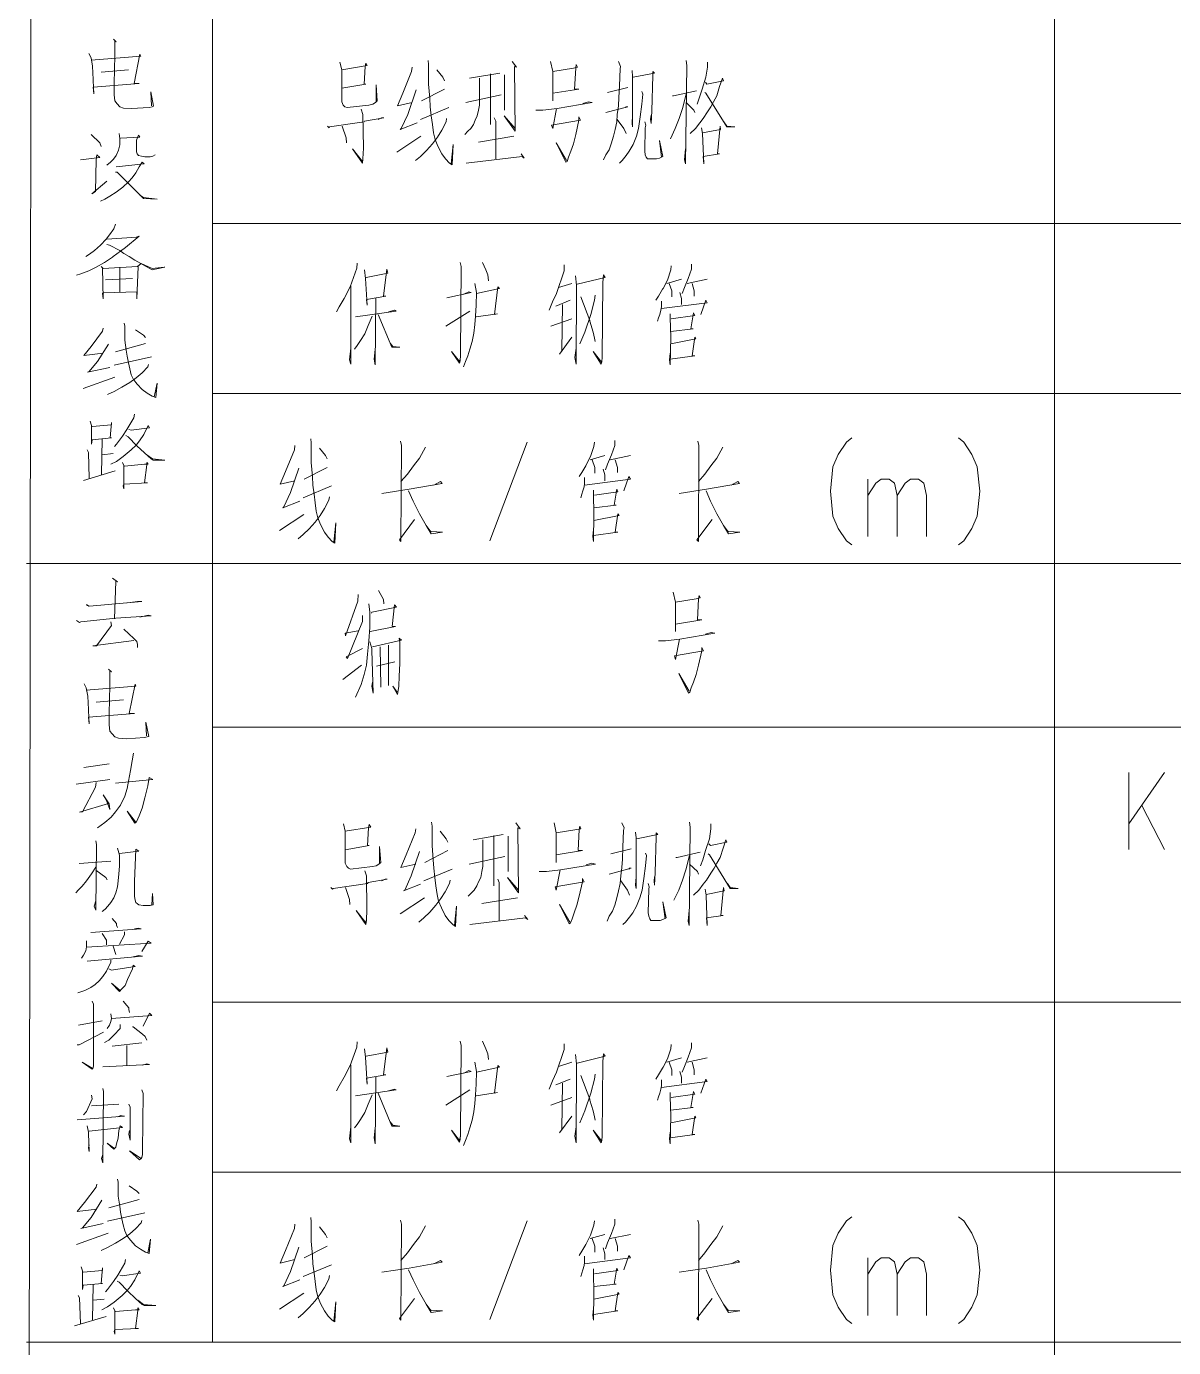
# Model space of a CAD drawing. Header units: millimetres. Extents: x 0 to 586, y 0 to 414.
# Drawn here: x 74.4 to 122.1, y 190 to 244.9 of the extents above; entities that cross this region are included whole.
import ezdxf

# ---------------------------------------------------------------- set-up
doc = ezdxf.new("R2010")
doc.units = ezdxf.units.MM

msp = doc.modelspace()

# ---------------------------------------------------------------- linework, layer by layer
at = {"color": 0, "lineweight": 0}
for points in [[(74.443167, 97.0915), (74.792417, 377.574528)], [(117.12575, 377.574528), (117.12575, 104.312861)], [(117.12575, 148.6535), (117.12575, 377.574528)], [(117.12575, 377.574528), (117.12575, 104.312861)], [(117.12575, 377.574528), (117.12575, 104.312861)], [(117.12575, 377.574528), (117.12575, 97.0915)], [(117.12575, 377.574528), (117.12575, 97.0915)], [(82.169, 370.49075), (82.169, 190.249528)], [(78.055611, 244.355056), (78.172028, 244.25275), (78.112056, 244.277444), (78.112056, 243.68125), (78.083833, 242.513556), (78.083833, 242.044361), (78.112056, 241.793889), (78.203778, 241.670417), (78.323722, 241.546944), (78.471889, 241.497556), (78.799972, 241.472861), (79.544333, 241.52225), (79.664278, 241.546944), (79.72425, 241.571639), (79.604306, 242.167833), (79.632528, 241.596333)], [(77.039611, 243.758861), (77.131333, 243.582472), (77.187778, 243.23675), (77.219528, 242.689944), (77.219528, 242.640556), (77.24775, 242.09375), (77.219528, 242.365389), (79.128056, 242.513556), (78.919917, 242.513556), (79.156278, 243.734167), (79.188028, 243.656556), (77.131333, 243.483694)], [(77.547611, 242.986278), (78.680028, 243.085056)], [(87.460667, 243.402556), (87.531222, 243.088583), (87.531222, 241.762139), (87.59825, 241.621028), (87.665278, 241.550472), (87.757, 241.518722), (88.663639, 241.621028), (88.822389, 241.656306), (88.938806, 241.726861), (89.005833, 241.797417), (88.959972, 242.460639), (88.959972, 241.762139)], [(87.531222, 243.088583), (88.596611, 243.264972), (88.529583, 243.367278), (88.504889, 243.229694), (88.462556, 242.495917), (88.529583, 242.495917), (87.531222, 242.319528)], [(90.459278, 243.194417), (90.434583, 243.018028), (90.07475, 242.111389), (89.845444, 241.58575), (90.459278, 241.726861)], [(91.118972, 243.473111), (91.140139, 243.30025), (91.140139, 242.495917), (91.186, 241.90325), (91.207167, 241.550472), (91.253028, 241.169472), (91.298889, 240.820222), (91.34475, 240.470972), (91.411778, 240.18875), (91.524667, 239.910056), (91.686944, 239.596083), (91.845694, 239.387944), (92.004444, 239.211556), (92.117333, 239.141), (92.163194, 239.980611), (92.071472, 239.176278)], [(91.799833, 242.6335), (91.729278, 242.774611), (91.482333, 243.088583)], [(94.615, 243.437833), (94.794917, 243.194417), (94.706722, 243.229694), (94.727889, 240.538), (94.272806, 241.169472), (94.727889, 240.643833)], [(96.2025, 243.437833), (96.294222, 243.018028), (96.294222, 241.797417), (96.294222, 242.111389), (97.384306, 242.28425), (97.204389, 242.28425), (97.246722, 243.159139), (97.271417, 243.30025), (97.317278, 243.194417), (97.158528, 243.159139), (96.294222, 243.018028)], [(99.021194, 243.437833), (99.109389, 243.229694), (99.088222, 243.123861), (99.063528, 242.425361), (99.042361, 241.935), (99.021194, 241.58575), (98.975333, 241.2365), (98.950639, 240.922528), (98.883611, 240.608556), (98.816583, 240.329861), (98.724861, 240.015889), (98.633139, 239.768944), (98.499083, 239.560806), (98.407361, 239.352667)], [(99.585639, 243.053306), (99.610333, 242.809889), (99.610333, 241.063639), (99.610333, 240.714389), (99.585639, 240.851972), (99.610333, 241.201222)], [(99.6315, 242.774611), (100.516972, 242.951), (100.449944, 243.018028), (100.449944, 242.845167), (100.404083, 241.377611), (100.382917, 240.851972), (100.358222, 241.028361), (100.382917, 241.201222)], [(101.836361, 243.473111), (101.857528, 243.264972), (101.811667, 239.176278), (101.765806, 239.352667), (101.811667, 239.804222)], [(102.721833, 243.402556), (102.721833, 243.194417), (102.651278, 242.774611), (102.492528, 242.28425), (102.379639, 241.90325), (102.287917, 241.656306)], [(93.253278, 242.739333), (93.253278, 241.867972), (93.253278, 241.621028), (93.207417, 241.412889), (93.161556, 241.169472), (93.069833, 240.993083), (93.002806, 240.820222), (92.889917, 240.643833), (92.7735, 240.538), (92.639444, 240.400417)], [(92.844056, 242.739333), (94.092889, 242.951)], [(93.704833, 242.915722), (93.704833, 240.820222)], [(94.2975, 242.880444), (94.2975, 241.412889)], [(102.630111, 242.566472), (102.697139, 242.495917), (103.378, 242.6335), (103.335667, 242.739333), (103.21925, 242.390083), (103.106361, 242.005556), (102.972306, 241.762139), (102.855889, 241.550472), (102.721833, 241.342333), (102.538389, 241.063639), (102.404333, 240.88725), (102.220889, 240.643833), (101.995111, 240.435694)], [(90.618028, 242.2525), (90.275833, 241.2365), (90.004194, 240.643833), (89.958333, 240.608556), (90.663889, 240.88725)], [(90.843806, 241.797417), (91.799833, 242.28425)], [(92.685306, 241.726861), (94.159917, 242.040833)], [(98.566111, 242.146667), (99.405722, 242.354806)], [(99.994861, 242.181944), (100.040722, 242.076111), (99.994861, 241.656306), (99.927833, 241.134194), (99.860806, 240.643833), (99.769083, 240.329861), (99.6315, 239.980611), (99.47275, 239.701917), (99.338694, 239.525528), (99.179944, 239.317389), (99.063528, 239.211556)], [(101.836361, 242.076111), (101.677611, 241.483444), (101.540028, 241.063639), (101.381278, 240.643833), (101.176667, 240.224028)], [(101.268389, 242.005556), (101.31425, 242.005556), (102.26675, 242.217222)], [(102.608944, 242.146667), (102.651278, 242.111389), (103.515583, 240.714389), (103.857778, 240.714389), (103.515583, 240.749667), (103.402694, 240.922528)], [(88.346139, 241.448167), (88.416694, 241.2365), (88.437861, 239.8395), (88.416694, 239.387944), (88.392, 239.211556), (87.982778, 239.804222), (88.392, 239.282111), (88.416694, 239.419694)], [(90.797944, 241.028361), (91.97975, 241.518722)], [(95.592194, 241.412889), (95.885, 241.412889), (96.477667, 241.483444), (97.931111, 241.726861), (97.772361, 241.762139), (97.543056, 241.691583)], [(96.452972, 241.483444), (96.294222, 240.643833), (96.248361, 240.784944), (97.451333, 240.993083), (97.384306, 241.134194), (97.384306, 240.993083), (97.246722, 240.400417), (97.158528, 240.015889), (97.045639, 239.701917), (96.953917, 239.454972), (96.886889, 239.282111), (96.841028, 239.246833), (96.431806, 240.051167), (96.862194, 239.317389)], [(98.499083, 241.307056), (99.405722, 241.550472), (99.338694, 241.550472), (99.314, 241.518722)], [(101.836361, 241.726861), (102.153861, 241.412889), (102.199722, 241.307056)], [(86.938556, 240.749667), (87.009111, 240.679111), (87.030278, 240.714389), (88.462556, 240.922528), (88.483722, 240.957806), (89.277472, 241.098917), (89.18575, 241.098917), (89.051694, 241.028361)], [(91.888028, 241.063639), (91.866861, 240.922528), (91.686944, 240.573278), (91.5035, 240.294583), (91.298889, 240.015889), (91.048417, 239.737194), (90.797944, 239.49025), (90.596861, 239.317389)], [(93.863583, 241.098917), (93.934139, 240.957806), (93.934139, 239.387944)], [(98.975333, 241.028361), (99.246972, 240.643833), (99.338694, 240.435694)], [(100.111278, 240.922528), (100.153611, 240.784944), (100.132444, 240.679111), (100.111278, 239.701917), (100.132444, 239.560806), (100.178306, 239.454972), (100.224167, 239.387944), (100.312361, 239.387944), (100.608694, 239.387944), (100.721583, 239.419694), (100.859167, 239.49025), (100.721583, 240.153472), (100.813306, 239.454972)], [(77.131333, 240.393361), (77.487639, 240.047639), (77.547611, 239.899472)], [(78.291972, 240.446278), (78.323722, 240.2205), (78.323722, 239.973556), (78.26375, 239.747778), (78.172028, 239.525528), (78.055611, 239.377361), (77.935667, 239.253889), (77.7875, 239.126889)], [(78.351944, 240.245194), (79.156278, 240.294583), (79.096306, 240.368667), (79.008111, 240.171111), (79.008111, 239.99825), (79.008111, 239.850083), (79.008111, 239.673694), (79.039861, 239.599611), (79.096306, 239.525528), (79.21625, 239.500833), (79.364417, 239.476139), (79.576083, 239.476139), (79.6925, 239.500833), (79.784222, 239.550222)], [(87.552389, 240.749667), (87.711139, 240.259306), (87.735833, 240.051167)], [(89.824278, 239.666639), (90.822639, 240.329861)], [(93.207417, 240.086444), (94.682028, 240.329861)], [(102.471361, 240.679111), (102.517222, 240.435694), (102.563083, 239.176278), (102.538389, 239.49025), (103.21925, 239.596083), (103.131056, 239.596083), (103.243944, 240.749667), (103.265111, 240.608556), (102.517222, 240.470972)], [(76.683306, 239.352667), (77.487639, 239.451444), (77.367694, 239.550222), (77.339472, 239.352667), (77.307722, 238.033278), (77.159556, 237.9345), (77.7875, 238.456611)], [(78.172028, 239.052806), (79.336194, 239.176278), (79.248, 239.253889), (79.128056, 239.052806), (78.979889, 238.805861), (78.828194, 238.604778), (78.680028, 238.431917), (78.443667, 238.209667), (78.172028, 238.008583), (77.903917, 237.835722), (77.695778, 237.71225), (77.519389, 237.638167)], [(94.978361, 239.596083), (95.112417, 239.419694), (95.024222, 239.49025), (92.706472, 239.211556)], [(78.143806, 238.830556), (78.203778, 238.830556), (79.307972, 237.736944), (79.872417, 237.71225), (79.307972, 237.786333), (79.156278, 237.885111)], [(78.13675, 236.678611), (78.076778, 236.477528), (77.896861, 236.230583), (77.748694, 236.054194), (77.512333, 235.80725), (77.272444, 235.585), (77.064306, 235.433306), (76.916139, 235.334528)], [(82.183111, 236.703306), (117.12575, 236.703306)], [(82.183111, 236.703306), (117.12575, 236.703306)], [(117.12575, 236.703306), (111.209667, 236.703306)], [(309.59425, 236.703306), (117.12575, 236.703306)], [(77.780444, 236.054194), (79.032806, 236.131806), (79.001056, 236.131806), (79.121, 236.181194), (78.553028, 235.708472), (78.344889, 235.560306), (78.048556, 235.334528), (78.016806, 235.309833), (77.688722, 235.087583), (77.332417, 234.890028), (77.032556, 234.738333), (76.704472, 234.614861), (76.528083, 234.565472)], [(77.780444, 235.831944), (77.896861, 235.80725), (78.316667, 235.585), (78.493056, 235.458), (78.704722, 235.334528), (78.941083, 235.186361), (79.657222, 234.787722), (80.193444, 234.890028), (80.165222, 234.890028), (79.657222, 234.837111), (79.209194, 235.038194), (79.061028, 234.914722), (77.62875, 234.837111), (77.540556, 234.914722), (77.600528, 234.861806), (77.62875, 233.570639), (77.600528, 233.796417), (77.62875, 233.821111), (77.6605, 233.821111), (79.032806, 233.8705), (79.032806, 233.570639), (79.08925, 234.914722)], [(78.316667, 234.890028), (78.316667, 233.8705)], [(88.180333, 235.055833), (88.155639, 234.847694), (87.884, 234.078639), (87.633528, 233.588278), (87.428917, 233.239028), (87.316028, 233.030889)], [(88.473139, 234.777139), (88.519, 234.427889), (88.589556, 233.309583), (88.564861, 233.553), (89.362139, 233.694111), (89.270417, 233.694111), (89.404472, 234.812417), (89.450333, 234.636028), (88.543694, 234.463167)], [(92.448944, 235.091111), (92.494806, 234.91825), (92.470111, 231.249361), (92.448944, 231.005944), (92.42425, 230.900111), (92.085583, 231.390472), (92.42425, 230.970667), (92.470111, 231.143528)], [(93.380278, 235.091111), (93.514333, 234.777139), (93.606056, 234.569), (93.63075, 234.322056)], [(96.763417, 234.988806), (96.763417, 234.741861), (96.445917, 233.799944), (96.287167, 233.450694), (96.149583, 233.101444)], [(101.211944, 234.953528), (101.190778, 234.777139), (101.053194, 234.357333), (100.873278, 234.008083), (100.848583, 233.972806), (100.689833, 233.694111), (100.576944, 233.52125)], [(102.055083, 235.020556), (102.055083, 234.812417), (101.9175, 234.427889), (101.75875, 234.043361), (101.667028, 233.799944)], [(77.720472, 234.367917), (78.852889, 234.417306)], [(97.239667, 234.533722), (97.285528, 234.149194), (97.260833, 230.864833), (97.2185, 231.143528), (97.260833, 231.528056)], [(97.306694, 234.184472), (98.467333, 234.463167), (98.396778, 234.569), (98.375611, 234.255028), (98.350917, 231.143528), (98.32975, 230.970667), (98.308583, 230.864833), (97.966389, 231.390472), (98.32975, 230.935389)], [(101.032028, 234.21975), (101.645861, 234.392611)], [(101.871639, 234.21975), (102.71125, 234.392611)], [(87.908694, 234.113917), (87.908694, 230.864833), (87.862833, 231.041222), (87.908694, 231.528056)], [(91.902139, 233.623556), (92.904028, 233.835222), (92.812306, 233.8705), (92.607694, 233.764667)], [(93.062778, 234.21975), (93.129806, 233.835222), (93.108639, 233.309583), (93.083944, 232.8545), (93.062778, 232.50525), (93.016917, 232.156), (92.946361, 231.80675), (92.858167, 231.492778), (92.766444, 231.214083), (92.674722, 230.970667), (92.586528, 230.759)], [(93.129806, 233.799944), (94.082306, 234.008083), (94.015278, 234.078639), (93.877694, 232.925056), (93.994111, 232.960333), (93.108639, 232.82275)], [(96.534111, 234.043361), (97.080917, 234.21975)], [(98.058111, 233.729389), (98.033417, 233.52125), (97.874667, 232.925056), (97.624194, 232.191278), (97.423111, 231.704444)], [(101.12375, 234.21975), (101.236639, 233.905778), (101.236639, 233.658833)], [(101.575306, 233.835222), (101.645861, 233.588278), (101.645861, 233.344861)], [(102.07625, 234.21975), (102.167972, 233.905778), (102.167972, 233.694111)], [(88.952917, 233.623556), (88.928222, 230.829556), (88.882361, 231.072972), (88.928222, 231.492778)], [(97.013889, 233.52125), (96.421222, 233.274306)], [(96.696389, 233.344861), (96.671694, 231.422222), (96.579972, 231.284639), (97.080917, 231.983139)], [(97.465444, 233.658833), (97.828806, 232.681639), (97.828806, 232.646361), (97.966389, 232.191278), (98.033417, 231.947861), (98.058111, 231.80675)], [(100.80625, 233.485972), (100.80625, 233.239028), (100.781556, 233.101444), (100.735694, 232.925056), (100.689833, 232.787472), (100.6475, 232.646361)], [(100.80625, 233.172), (102.71125, 233.415417), (102.644222, 233.52125), (102.439611, 232.925056)], [(88.794167, 232.8545), (88.635417, 232.4735), (88.497833, 232.120722), (88.314389, 231.842028), (88.180333, 231.633889), (88.067444, 231.492778)], [(88.109778, 232.82275), (89.792528, 233.066167), (89.721972, 233.101444), (89.475028, 233.030889)], [(89.041111, 232.925056), (89.609083, 231.563333), (89.951278, 231.563333), (89.654944, 231.598611), (89.542056, 231.739722)], [(91.859806, 232.438222), (92.858167, 233.066167)], [(97.080917, 232.752194), (96.216611, 232.438222)], [(101.169611, 232.960333), (101.169611, 232.787472), (101.190778, 231.983139), (101.169611, 230.829556), (101.144917, 231.041222), (101.169611, 231.319917)], [(101.211944, 232.752194), (102.189139, 232.889778), (102.143278, 232.995611), (102.030389, 232.332389), (102.122111, 232.332389), (101.190778, 232.226556)], [(77.635806, 232.364139), (77.604056, 232.240667), (77.127806, 231.595083), (76.831472, 231.221139), (77.635806, 231.319917)], [(78.500111, 232.561694), (78.528333, 232.438222), (78.528333, 231.866722), (78.588306, 231.443389), (78.620056, 231.196444), (78.680028, 230.921278), (78.736472, 230.674333), (78.796444, 230.427389), (78.888167, 230.226306), (79.036333, 230.02875), (79.244472, 229.8065), (79.452611, 229.654806), (79.66075, 229.531333), (79.812444, 229.481944), (79.872417, 230.078139), (79.752472, 229.506639)], [(79.392639, 231.9655), (79.304444, 232.064278), (78.976361, 232.290056)], [(77.843944, 231.693861), (77.395917, 230.974194), (77.039611, 230.550861), (76.979639, 230.526167), (77.903917, 230.723722)], [(78.140278, 231.369306), (79.392639, 231.718556)], [(101.190778, 231.704444), (102.235, 231.912583), (102.189139, 231.983139), (102.07625, 231.214083), (102.189139, 231.214083), (101.169611, 231.072972)], [(78.080306, 230.8225), (79.632528, 231.17175)], [(79.512583, 230.847194), (79.484361, 230.748417), (79.244472, 230.501472), (79.004583, 230.300389), (78.736472, 230.102833), (78.408389, 229.905278), (78.080306, 229.728889), (77.812194, 229.605417)], [(76.799722, 229.855889), (78.112056, 230.325083)], [(82.183111, 229.644222), (117.12575, 229.644222)], [(117.12575, 229.644222), (111.209667, 229.644222)], [(309.59425, 229.644222), (117.12575, 229.644222)], [(78.934028, 228.794028), (78.902278, 228.642333), (78.605944, 228.144917), (78.426028, 227.873278), (78.189667, 227.548722), (78.097944, 227.449944)], [(77.085472, 228.494167), (77.145444, 228.321306), (77.145444, 228.095528), (77.145444, 227.749806), (77.145444, 227.548722), (77.173667, 227.725111), (77.978, 227.799194), (77.921556, 227.799194), (77.978, 228.444778), (77.978, 228.395389), (77.978, 228.346), (77.173667, 228.271917)], [(78.694139, 228.144917), (78.785861, 228.120222), (79.558444, 228.222528), (79.498472, 228.321306), (79.322083, 227.947361), (79.142167, 227.675722), (78.994, 227.499333), (78.785861, 227.301778), (78.457778, 227.030139), (78.189667, 226.829056), (77.949778, 226.705583)], [(77.593472, 227.749806), (77.561722, 226.28225)], [(78.574194, 227.897972), (78.665917, 227.848583), (79.022222, 227.474639), (79.350306, 227.178306), (79.618417, 226.927833), (79.710139, 226.878444), (80.186389, 226.878444), (79.678389, 226.927833), (79.4385, 227.104222)], [(86.247111, 227.767444), (86.271806, 227.591056), (86.271806, 226.786722), (86.314139, 226.194056), (86.338833, 225.844806), (86.384694, 225.460278), (86.430556, 225.111028), (86.476417, 224.761778), (86.543444, 224.483083), (86.656333, 224.200861), (86.815083, 223.886889), (86.973833, 223.67875), (87.132583, 223.502361), (87.245472, 223.435333), (87.291333, 224.271417), (87.203139, 223.470611)], [(89.972444, 227.661611), (90.018306, 227.485222), (89.993611, 223.502361), (89.926583, 223.572917), (90.561583, 224.412528)], [(98.865972, 227.696889), (98.865972, 227.485222), (98.728389, 227.100694), (98.569639, 226.716167), (98.481444, 226.47275)], [(102.316139, 227.661611), (102.362, 227.485222), (102.340833, 223.502361), (102.270278, 223.572917), (102.908806, 224.412528)], [(108.708472, 227.799194), (108.486222, 227.629861), (108.151083, 227.118333), (107.928833, 226.606806), (107.819472, 225.58375), (107.928833, 224.557167), (108.151083, 224.045639), (108.486222, 223.534111), (108.708472, 223.364778)], [(113.142889, 227.799194), (113.365139, 227.629861), (113.69675, 227.118333), (113.919, 226.606806), (114.031889, 225.58375), (113.919, 224.557167), (113.69675, 224.045639), (113.365139, 223.534111), (113.142889, 223.364778)], [(76.965528, 227.301778), (77.0255, 227.203), (77.053722, 226.134083)], [(77.593472, 227.104222), (78.037972, 227.153611)], [(85.590944, 227.485222), (85.56625, 227.312361), (85.202889, 226.402194), (84.977111, 225.880083), (85.590944, 226.017667)], [(86.927972, 226.927833), (86.860944, 227.065417), (86.610472, 227.382917)], [(91.016667, 227.418194), (90.766194, 226.963111), (90.515722, 226.649139), (90.26525, 226.299889), (89.993611, 225.985917)], [(95.239417, 227.629861), (93.687194, 223.534111)], [(98.026361, 227.626333), (98.001667, 227.449944), (97.867611, 227.033667), (97.684167, 226.684417), (97.663, 226.649139), (97.50425, 226.366917), (97.391361, 226.194056)], [(103.360361, 227.418194), (103.113417, 226.963111), (102.862944, 226.649139), (102.612472, 226.299889), (102.340833, 225.985917)], [(78.426028, 226.779667), (78.486, 226.656194), (78.486, 225.686056), (78.457778, 225.813056), (78.486, 225.887139), (79.47025, 225.936528), (79.350306, 225.936528), (79.4385, 226.680889), (79.4385, 226.779667), (79.498472, 226.705583), (79.350306, 226.705583), (78.51775, 226.6315)], [(85.975472, 226.088222), (86.927972, 226.578583)], [(97.842917, 226.892556), (98.45675, 227.065417)], [(97.934639, 226.892556), (98.047528, 226.578583), (98.047528, 226.335167)], [(98.682528, 226.892556), (99.525667, 227.065417)], [(98.887139, 226.892556), (98.978861, 226.578583), (98.978861, 226.366917)], [(76.817361, 226.035306), (78.129694, 226.433944)], [(85.749694, 226.543306), (85.4075, 225.530833), (85.135861, 224.934639), (85.09, 224.902889), (85.792028, 225.181583)], [(97.617139, 226.158778), (97.617139, 225.915361), (97.595972, 225.77425), (97.550111, 225.601389), (97.50425, 225.460278), (97.458389, 225.319167)], [(97.617139, 225.844806), (99.525667, 226.088222), (99.455111, 226.194056), (99.2505, 225.601389)], [(98.389722, 226.508028), (98.45675, 226.264611), (98.45675, 226.017667)], [(109.371694, 223.706972), (109.371694, 226.095278)], [(109.371694, 225.410889), (109.703306, 225.922417), (109.925556, 226.095278), (110.260694, 226.095278), (110.482944, 225.922417), (110.592306, 225.410889), (110.592306, 223.706972)], [(110.592306, 225.410889), (110.923917, 225.922417), (111.146167, 226.095278), (111.481306, 226.095278), (111.700028, 225.922417), (111.812917, 225.410889), (111.812917, 223.706972)], [(85.929611, 225.319167), (87.111417, 225.809528)], [(89.199861, 225.495556), (90.335806, 225.668417), (91.697528, 225.915361), (91.6305, 225.985917), (91.355333, 225.844806)], [(90.311111, 225.601389), (90.494556, 225.181583), (90.766194, 224.655944), (91.037833, 224.169111), (91.242444, 223.819861), (91.718694, 223.886889), (91.242444, 223.922167)], [(97.9805, 225.633139), (97.9805, 225.460278), (98.001667, 224.655944), (97.9805, 223.502361), (97.959333, 223.714028), (97.9805, 223.992722)], [(98.026361, 225.425), (99.003556, 225.566111), (98.957694, 225.668417), (98.844806, 225.005194), (98.933, 225.005194), (98.001667, 224.902889)], [(101.547083, 225.495556), (102.6795, 225.668417), (104.04475, 225.915361), (103.974194, 225.985917), (103.702556, 225.844806)], [(102.658333, 225.601389), (102.83825, 225.181583), (103.113417, 224.655944), (103.385056, 224.169111), (103.589667, 223.819861), (104.065917, 223.886889), (103.589667, 223.922167)], [(87.019694, 225.354444), (86.998528, 225.216861), (86.815083, 224.867611), (86.635167, 224.585389), (86.430556, 224.306694), (86.180083, 224.028), (85.929611, 223.784583), (85.725, 223.608194)], [(84.952417, 223.957444), (85.954306, 224.620667)], [(98.001667, 224.37725), (99.045889, 224.585389), (99.003556, 224.655944), (98.887139, 223.886889), (99.003556, 223.886889), (97.9805, 223.749306)], [(91.037833, 224.169111), (91.242444, 223.886889)], [(103.385056, 224.169111), (103.589667, 223.886889)], [(74.443167, 222.588667), (117.12575, 222.588667)], [(117.12575, 222.588667), (111.209667, 222.588667)], [(309.59425, 222.588667), (117.12575, 222.588667)], [(78.013278, 221.978361), (78.221417, 221.830194), (78.161444, 221.854889), (78.101472, 220.288556)], [(88.222667, 221.2975), (88.197972, 221.018806), (87.697028, 219.586528), (87.675861, 219.688833), (88.222667, 219.794667)], [(89.062278, 221.470361), (89.266889, 221.089361), (89.288056, 220.912972)], [(101.300139, 221.403333), (101.391861, 220.983528), (101.391861, 219.759389), (101.391861, 220.073361), (102.481944, 220.24975), (102.2985, 220.24975), (102.344361, 221.121111), (102.369056, 221.262222), (102.411389, 221.156389), (102.252639, 221.121111), (101.391861, 220.983528)], [(76.937306, 220.88475), (77.029028, 220.810667), (76.937306, 220.860056), (77.05725, 220.810667), (79.233889, 221.008222), (79.053972, 221.008222), (78.637694, 220.958833)], [(88.653056, 220.912972), (88.698917, 220.563722), (88.698917, 219.935778), (88.653056, 219.374861), (88.607194, 218.817472), (88.561333, 218.362389), (88.469611, 217.977861), (88.335556, 217.558056), (88.10625, 217.035944)], [(88.765944, 220.528444), (88.787111, 220.563722), (89.810167, 220.771861), (89.718444, 220.877694), (89.63025, 219.971056), (89.764306, 219.971056), (88.720083, 219.759389)], [(76.521028, 220.214472), (76.640972, 220.140389), (76.700944, 220.165083), (78.161444, 220.31325), (79.621944, 220.412028), (79.502, 220.436722), (79.145694, 220.362639)], [(77.953306, 220.165083), (77.981528, 220.016917), (77.357111, 219.17025), (77.205417, 219.17025), (78.905806, 219.396028)], [(88.402583, 220.422611), (88.402583, 220.179194), (87.767583, 218.641083), (87.721722, 218.711639), (88.402583, 219.060889)], [(78.489528, 219.865222), (78.905806, 219.470111), (79.02575, 219.346639), (79.053972, 219.219639), (79.053972, 219.096167)], [(88.811806, 219.131444), (90.014778, 219.410139), (89.923056, 219.480694), (89.94775, 219.307833), (89.94775, 218.432944), (89.923056, 217.907306), (89.901889, 217.491028), (89.856028, 217.141778), (89.651417, 217.491028), (89.834861, 217.244083)], [(100.686306, 219.374861), (100.982639, 219.374861), (101.571778, 219.445417), (103.025222, 219.688833), (102.866472, 219.724111), (102.640694, 219.657083)], [(101.550611, 219.445417), (101.391861, 218.605806), (101.346, 218.746917), (102.548972, 218.958583), (102.481944, 219.096167), (102.481944, 218.958583), (102.344361, 218.362389), (102.252639, 217.977861), (102.13975, 217.663889), (102.048028, 217.420472), (101.981, 217.244083), (101.935139, 217.208806), (101.525917, 218.013139), (101.959833, 217.279361)], [(88.698917, 219.339583), (88.787111, 219.060889), (88.787111, 218.990333), (88.832972, 217.208806), (88.787111, 217.491028), (88.811806, 217.663889)], [(89.129306, 219.131444), (89.150472, 217.45575)], [(89.4715, 219.202), (89.4715, 217.522778)], [(88.356722, 218.362389), (87.584139, 217.769722)], [(88.970556, 218.327111), (89.743139, 218.5035)], [(77.851, 218.193056), (77.970944, 218.09075), (77.910972, 218.118972), (77.910972, 217.522778), (77.879222, 216.355083), (77.879222, 215.882361), (77.910972, 215.631889), (77.999167, 215.508417), (78.119111, 215.384944), (78.267278, 215.335556), (78.595361, 215.310861), (79.339722, 215.36025), (79.459667, 215.384944), (79.519639, 215.409639), (79.399694, 216.005833), (79.431444, 215.434333)], [(76.838528, 217.596861), (76.926722, 217.420472), (76.986694, 217.07475), (77.014917, 216.527944), (77.014917, 216.478556), (77.046667, 215.93175), (77.014917, 216.203389), (78.923444, 216.355083), (78.715306, 216.355083), (78.955194, 217.572167), (78.983417, 217.494556), (76.926722, 217.321694)], [(77.343, 216.824278), (78.475417, 216.926583)], [(82.169, 215.787111), (117.12575, 215.787111)], [(117.12575, 215.787111), (111.209667, 215.787111)], [(309.59425, 215.787111), (117.12575, 215.787111)], [(77.395917, 211.610222), (77.695778, 211.832472), (77.963889, 212.054722), (78.143806, 212.2805), (78.351944, 212.552139), (78.528333, 212.926083), (78.620056, 213.247111), (78.680028, 213.546972), (78.768222, 213.995), (78.828194, 214.390111), (78.888167, 214.714667)], [(76.831472, 214.118472), (77.875694, 214.266639)], [(76.503389, 213.4235), (77.903917, 213.621056)], [(77.335944, 213.497583), (77.307722, 213.300028), (76.7715, 212.2805), (76.651556, 212.255806), (77.843944, 212.626222), (77.635806, 212.975472), (77.875694, 212.601528), (77.903917, 212.379278), (77.783972, 212.703833)], [(78.143806, 213.472889), (79.6925, 213.621056), (79.544333, 213.695139), (79.484361, 213.349417), (79.364417, 212.852), (79.244472, 212.428667), (79.124528, 212.107639), (79.008111, 211.857167), (78.948139, 211.807778), (78.620056, 212.305194), (78.976361, 211.857167)], [(120.212556, 210.717694), (120.212556, 213.903278)], [(121.69775, 213.903278), (120.212556, 211.779556)], [(120.74525, 212.538028), (121.69775, 210.717694)], [(87.605306, 211.783083), (87.672333, 211.469111), (87.672333, 210.142667), (87.742889, 210.001556), (87.809917, 209.931), (87.901639, 209.895722), (88.808278, 210.001556), (88.967028, 210.036833), (89.079917, 210.107389), (89.150472, 210.177944), (89.104611, 210.841167), (89.104611, 210.142667)], [(87.672333, 211.469111), (88.74125, 211.6455), (88.674222, 211.747806), (88.649528, 211.610222), (88.603667, 210.876444), (88.674222, 210.876444), (87.672333, 210.700056)], [(91.260083, 211.853639), (91.284778, 211.67725), (91.284778, 210.876444), (91.330639, 210.28025), (91.351806, 209.931), (91.397667, 209.546472), (91.443528, 209.197222), (91.489389, 208.847972), (91.556417, 208.569278), (91.669306, 208.290583), (91.828056, 207.976611), (91.986806, 207.764944), (92.145556, 207.592083), (92.261972, 207.521528), (92.304306, 208.361139), (92.216111, 207.556806)], [(94.759639, 211.818361), (94.939556, 211.574944), (94.847833, 211.610222), (94.872528, 208.918528), (94.417444, 209.546472), (94.872528, 209.024361)], [(96.347139, 211.818361), (96.438861, 211.398556), (96.438861, 210.177944), (96.438861, 210.491917), (97.528944, 210.664778), (97.3455, 210.664778), (97.391361, 211.539667), (97.416056, 211.67725), (97.461917, 211.574944), (97.299639, 211.539667), (96.438861, 211.398556)], [(99.162306, 211.818361), (99.254028, 211.610222), (99.232861, 211.504389), (99.208167, 210.805889), (99.187, 210.315528), (99.162306, 209.966278), (99.116444, 209.617028), (99.095278, 209.303056), (99.02825, 208.989083), (98.957694, 208.710389), (98.8695, 208.396417), (98.777778, 208.149472), (98.640194, 207.941333), (98.548472, 207.733194)], [(101.977472, 211.853639), (102.002167, 211.6455), (101.956306, 207.556806), (101.910444, 207.733194), (101.956306, 208.18475)], [(102.862944, 211.783083), (102.862944, 211.574944), (102.795917, 211.155139), (102.637167, 210.664778), (102.524278, 210.28025), (102.432556, 210.036833)], [(90.603917, 211.574944), (90.579222, 211.398556), (90.215861, 210.491917), (89.990083, 209.966278), (90.603917, 210.107389)], [(91.940944, 211.014028), (91.873917, 211.155139), (91.623444, 211.469111)], [(92.985167, 211.119861), (94.237528, 211.328)], [(93.849472, 211.29625), (93.849472, 209.197222)], [(94.438611, 211.260972), (94.438611, 209.793417)], [(99.730278, 211.433833), (99.754972, 211.190417), (99.754972, 209.444167), (99.754972, 209.094917), (99.730278, 209.2325), (99.754972, 209.58175)], [(99.776139, 211.155139), (100.661611, 211.328), (100.594583, 211.398556), (100.594583, 211.225694), (100.548722, 209.758139), (100.524028, 209.2325), (100.502861, 209.408889), (100.524028, 209.58175)], [(77.321833, 211.070472), (77.353583, 210.918778), (77.321833, 208.188278), (77.261861, 208.361139), (77.321833, 208.586917)], [(78.217889, 210.770611), (78.306083, 210.474278), (78.306083, 210.02625), (78.277861, 209.701694), (78.246111, 209.405361), (78.217889, 209.158417), (78.157917, 208.907944), (78.066194, 208.710389), (77.949778, 208.509306), (77.829833, 208.361139), (77.709889, 208.237667), (77.589944, 208.138889)], [(78.306083, 210.548361), (79.110417, 210.647139), (78.990472, 210.721222), (78.934028, 209.380667), (78.934028, 209.080806), (78.934028, 208.759778), (78.96225, 208.611611), (78.990472, 208.509306), (79.050444, 208.459917), (79.110417, 208.410528), (79.290333, 208.385833), (79.586667, 208.385833), (79.706611, 208.410528), (79.678389, 208.88325), (79.646639, 208.410528), (79.558444, 208.385833)], [(90.988444, 210.177944), (91.940944, 210.664778)], [(93.394389, 211.119861), (93.394389, 210.244972), (93.394389, 210.001556), (93.348528, 209.793417), (93.306194, 209.546472), (93.214472, 209.373611), (93.147444, 209.197222), (93.031028, 209.024361), (92.918139, 208.918528), (92.784083, 208.780944)], [(98.71075, 210.527194), (99.550361, 210.735333)], [(102.77475, 210.947), (102.841778, 210.876444), (103.522639, 211.014028), (103.476778, 211.119861), (103.363889, 210.770611), (103.251, 210.386083), (103.113417, 210.142667), (103.000528, 209.931), (102.862944, 209.722861), (102.683028, 209.444167), (102.545444, 209.267778), (102.365528, 209.024361), (102.136222, 208.812694)], [(76.637444, 210.125028), (77.949778, 210.223806)], [(90.762667, 210.6295), (90.420472, 209.617028), (90.148833, 209.024361), (90.102972, 208.989083), (90.808528, 209.267778)], [(92.826417, 210.107389), (94.304556, 210.421361)], [(95.733306, 209.793417), (96.029639, 209.793417), (96.618778, 209.863972), (98.072222, 210.107389), (97.913472, 210.142667), (97.687694, 210.072111)], [(100.1395, 210.562472), (100.185361, 210.456639), (100.1395, 210.036833), (100.072472, 209.514722), (100.001917, 209.024361), (99.913722, 208.710389), (99.776139, 208.361139), (99.617389, 208.082444), (99.479806, 207.906056), (99.321056, 207.697917), (99.208167, 207.592083)], [(101.977472, 210.456639), (101.818722, 209.863972), (101.684667, 209.444167), (101.525917, 209.024361), (101.321306, 208.604556)], [(101.4095, 210.386083), (101.455361, 210.386083), (102.411389, 210.59775)], [(101.977472, 210.107389), (102.2985, 209.793417), (102.340833, 209.687583)], [(102.750056, 210.527194), (102.795917, 210.491917), (103.660222, 209.094917), (103.998889, 209.094917), (103.660222, 209.130194), (103.547333, 209.303056)], [(77.321833, 209.976861), (77.145444, 209.701694), (76.933778, 209.405361), (76.757389, 209.183111), (76.605694, 209.031417), (76.489278, 208.907944)], [(77.321833, 209.853389), (77.741639, 209.553528), (77.798083, 209.45475)], [(88.490778, 209.828694), (88.557806, 209.617028), (88.5825, 208.220028), (88.557806, 207.764944), (88.536639, 207.592083), (88.127417, 208.18475), (88.536639, 207.662639), (88.557806, 207.800222)], [(90.942583, 209.408889), (92.124389, 209.895722)], [(96.597611, 209.863972), (96.438861, 209.024361), (96.393, 209.165472), (97.595972, 209.373611), (97.528944, 209.514722), (97.528944, 209.373611), (97.391361, 208.780944), (97.299639, 208.396417), (97.18675, 208.082444), (97.098556, 207.8355), (97.028, 207.662639), (96.982139, 207.627361), (96.572917, 208.431694), (97.006833, 207.697917)], [(98.640194, 209.687583), (99.550361, 209.931), (99.479806, 209.931), (99.458639, 209.895722)], [(87.083194, 209.130194), (87.150222, 209.059639), (87.174917, 209.094917), (88.603667, 209.303056), (88.628361, 209.338333), (89.422111, 209.479444), (89.330389, 209.479444), (89.196333, 209.408889)], [(87.697028, 209.130194), (87.855778, 208.639833), (87.876944, 208.431694)], [(92.032667, 209.444167), (92.0115, 209.303056), (91.828056, 208.953806), (91.648139, 208.675111), (91.443528, 208.396417), (91.193056, 208.114194), (90.942583, 207.870778), (90.737972, 207.697917)], [(94.008222, 209.479444), (94.07525, 209.338333), (94.07525, 207.764944)], [(99.116444, 209.408889), (99.391611, 209.024361), (99.479806, 208.812694)], [(100.252389, 209.303056), (100.29825, 209.165472), (100.277083, 209.059639), (100.252389, 208.082444), (100.277083, 207.941333), (100.322944, 207.8355), (100.365278, 207.764944), (100.457, 207.764944), (100.753333, 207.764944), (100.866222, 207.800222), (101.003806, 207.870778), (100.866222, 208.534), (100.957944, 207.8355)], [(102.616, 209.059639), (102.661861, 208.812694), (102.704194, 207.556806), (102.683028, 207.870778), (103.363889, 207.976611), (103.272167, 207.976611), (103.385056, 209.130194), (103.40975, 208.989083), (102.661861, 208.847972)], [(89.965389, 208.047167), (90.967278, 208.710389)], [(93.348528, 208.463444), (94.826667, 208.710389)], [(95.123, 207.976611), (95.257056, 207.800222), (95.165333, 207.870778), (92.851111, 207.592083)], [(77.113694, 207.271056), (79.202139, 207.42275), (79.082194, 207.447444), (78.934028, 207.42275)], [(78.00975, 207.842556), (78.186139, 207.645), (78.186139, 207.570917), (78.217889, 207.472139)], [(76.933778, 206.925333), (76.933778, 206.674861), (76.905556, 206.502), (76.817361, 206.329139), (76.725639, 206.205667)], [(76.933778, 206.650167), (79.618417, 206.826556), (79.498472, 206.900639), (79.230361, 206.477306)], [(77.589944, 207.221667), (77.769861, 206.950028), (77.769861, 206.752472)], [(78.514222, 207.29575), (78.514222, 207.172278), (78.306083, 206.777167)], [(76.965528, 206.078667), (79.258583, 206.27975), (79.110417, 206.304444), (78.874056, 206.255056)], [(78.037972, 206.699556), (78.157917, 206.353833)], [(77.949778, 206.128056), (77.949778, 206.029278), (77.769861, 205.658861), (77.621694, 205.433083), (77.47, 205.260222), (77.293611, 205.112056), (77.113694, 204.988583), (76.873806, 204.861583), (76.577472, 204.762806)], [(77.858056, 205.757639), (77.978, 205.70825), (78.96225, 205.856417), (78.874056, 205.905806), (78.842306, 205.757639), (78.634167, 205.309611), (78.545972, 205.062667), (78.394278, 204.910972), (78.306083, 204.812194), (77.978, 205.161444), (78.337833, 204.861583)], [(77.173667, 204.417083), (77.233639, 204.290083), (77.233639, 201.732444), (77.201889, 201.608972), (77.173667, 201.584278), (76.757389, 201.880611), (77.173667, 201.633667)], [(78.45425, 204.417083), (78.605944, 204.240694), (78.694139, 204.141917), (78.694139, 204.067833), (78.722361, 203.944361)], [(82.169, 204.367694), (117.12575, 204.367694)], [(117.12575, 204.367694), (111.209667, 204.367694)], [(309.59425, 204.367694), (117.12575, 204.367694)], [(76.605694, 203.42225), (77.589944, 203.595111)], [(77.949778, 203.894972), (77.978, 203.693889), (77.949778, 203.570417), (77.889806, 203.42225), (77.798083, 203.274083)], [(77.978, 203.693889), (79.646639, 203.820889), (79.558444, 203.919667), (79.290333, 203.372861)], [(76.54925, 202.600278), (76.637444, 202.600278), (77.649917, 203.122389)], [(78.337833, 203.446944), (78.337833, 203.274083), (78.066194, 202.998917), (77.858056, 202.801361), (77.681667, 202.702583)], [(78.842306, 203.348167), (78.874056, 203.348167), (79.258583, 203.048306), (79.378528, 202.949528), (79.4385, 202.801361)], [(78.00975, 202.550889), (79.230361, 202.677889)], [(78.605944, 202.575583), (78.605944, 201.732444)], [(88.180333, 202.720222), (88.155639, 202.508556), (87.884, 201.7395), (87.633528, 201.252667), (87.428917, 200.903417), (87.316028, 200.69175)], [(88.473139, 202.441528), (88.519, 202.092278), (88.589556, 200.973972), (88.564861, 201.217389), (89.362139, 201.3585), (89.270417, 201.3585), (89.404472, 202.473278), (89.450333, 202.300417), (88.543694, 202.124028)], [(92.448944, 202.7555), (92.494806, 202.579111), (92.470111, 198.910222), (92.448944, 198.666806), (92.42425, 198.560972), (92.085583, 199.051333), (92.42425, 198.631528), (92.470111, 198.807917)], [(93.380278, 202.7555), (93.514333, 202.441528), (93.606056, 202.229861), (93.63075, 201.986444)], [(96.763417, 202.649667), (96.763417, 202.40625), (96.445917, 201.460806), (96.287167, 201.111556), (96.149583, 200.762306)], [(101.211944, 202.614389), (101.190778, 202.441528), (101.053194, 202.021722), (100.873278, 201.672472), (100.848583, 201.637194), (100.689833, 201.3585), (100.576944, 201.182111)], [(102.055083, 202.684944), (102.055083, 202.473278), (101.9175, 202.092278), (101.75875, 201.70775), (101.667028, 201.460806)], [(93.062778, 201.880611), (93.129806, 201.496083), (93.108639, 200.973972), (93.083944, 200.518889), (93.062778, 200.169639), (93.016917, 199.820389), (92.946361, 199.471139), (92.858167, 199.157167), (92.766444, 198.874944), (92.674722, 198.631528), (92.586528, 198.423389)], [(96.534111, 201.70775), (97.080917, 201.880611)], [(97.239667, 202.194583), (97.285528, 201.810056), (97.260833, 198.525694), (97.2185, 198.807917), (97.260833, 199.192444)], [(97.306694, 201.845333), (98.467333, 202.124028), (98.396778, 202.229861), (98.375611, 201.915889), (98.350917, 198.807917), (98.32975, 198.631528), (98.308583, 198.525694), (97.966389, 199.051333), (98.32975, 198.59625)], [(101.032028, 201.880611), (101.645861, 202.057)], [(101.12375, 201.880611), (101.236639, 201.566639), (101.236639, 201.323222)], [(101.871639, 201.880611), (102.71125, 202.057)], [(102.07625, 201.880611), (102.167972, 201.566639), (102.167972, 201.3585)], [(77.621694, 201.683056), (79.558444, 201.781833), (79.4385, 201.806528), (79.258583, 201.757139)], [(87.908694, 201.774778), (87.908694, 198.525694), (87.862833, 198.702083), (87.908694, 199.192444)], [(91.902139, 201.287944), (92.904028, 201.496083), (92.812306, 201.531361), (92.607694, 201.425528)], [(93.129806, 201.460806), (94.082306, 201.672472), (94.015278, 201.7395), (93.877694, 200.589444), (93.994111, 200.624722), (93.108639, 200.483611)], [(98.058111, 201.39025), (98.033417, 201.182111), (97.874667, 200.589444), (97.624194, 199.855667), (97.423111, 199.365306)], [(101.575306, 201.496083), (101.645861, 201.252667), (101.645861, 201.00925)], [(77.621694, 200.783472), (77.649917, 200.66), (77.621694, 197.703722), (77.561722, 197.876583), (77.621694, 198.049444)], [(88.952917, 201.287944), (88.928222, 198.493944), (88.882361, 198.737361), (88.928222, 199.157167)], [(97.013889, 201.182111), (96.421222, 200.938694)], [(96.696389, 201.00925), (96.671694, 199.086611), (96.579972, 198.9455), (97.080917, 199.644)], [(97.465444, 201.323222), (97.828806, 200.3425), (97.828806, 200.307222), (97.966389, 199.855667), (98.033417, 199.608722), (98.058111, 199.471139)], [(100.80625, 201.146833), (100.80625, 200.903417), (100.781556, 200.762306), (100.735694, 200.589444), (100.689833, 200.448333), (100.6475, 200.307222)], [(100.80625, 200.832861), (102.71125, 201.076278), (102.644222, 201.182111), (102.439611, 200.589444)], [(77.145444, 200.508306), (77.173667, 200.360139), (76.937306, 199.838028), (76.817361, 199.689861)], [(79.230361, 200.734083), (79.290333, 200.585917), (79.262111, 198.201139), (79.262111, 198.049444), (79.230361, 197.925972), (79.202139, 197.876583), (79.142167, 197.827194), (78.725889, 198.201139), (79.202139, 197.876583)], [(88.794167, 200.518889), (88.635417, 200.134361), (88.497833, 199.785111), (88.314389, 199.506417), (88.180333, 199.29475), (88.067444, 199.157167)], [(88.109778, 200.483611), (89.792528, 200.727028), (89.721972, 200.762306), (89.475028, 200.69175)], [(89.041111, 200.589444), (89.609083, 199.227722), (89.951278, 199.227722), (89.654944, 199.259472), (89.542056, 199.400583)], [(91.859806, 200.099083), (92.858167, 200.727028)], [(97.080917, 200.413056), (96.216611, 200.099083)], [(101.169611, 200.624722), (101.169611, 200.448333), (101.190778, 199.644), (101.169611, 198.493944), (101.144917, 198.702083), (101.169611, 198.980778)], [(101.211944, 200.413056), (102.189139, 200.554167), (102.143278, 200.66), (102.030389, 199.99325), (102.122111, 199.99325), (101.190778, 199.890944)], [(77.145444, 200.063806), (78.277861, 200.137889)], [(78.694139, 200.137889), (78.754111, 200.014417), (78.754111, 198.645639), (78.694139, 198.896111), (78.725889, 199.044278)], [(76.54925, 199.492306), (78.51775, 199.640472), (78.486, 199.640472), (78.366056, 199.665167), (78.217889, 199.615778)], [(76.965528, 199.241833), (77.0255, 198.970194), (77.0255, 198.920806), (77.053722, 198.172917), (77.0255, 198.324611), (77.053722, 198.448083)], [(77.053722, 199.019583), (78.426028, 199.16775), (78.337833, 199.241833), (78.277861, 199.044278), (78.246111, 198.719722), (78.189667, 198.497472), (78.157917, 198.349306), (78.069722, 198.275222), (77.801611, 198.522167), (78.097944, 198.299917)], [(101.190778, 199.365306), (102.235, 199.576972), (102.189139, 199.644), (102.07625, 198.874944), (102.189139, 198.874944), (101.169611, 198.737361)], [(78.224944, 197.019333), (78.256694, 196.895861), (78.256694, 196.324361), (78.316667, 195.901028), (78.344889, 195.650556), (78.404861, 195.378917), (78.464833, 195.131972), (78.524806, 194.8815), (78.613, 194.683944), (78.764694, 194.486389), (78.972833, 194.260611), (79.180972, 194.112444), (79.389111, 193.988972), (79.537278, 193.939583), (79.59725, 194.535778), (79.477306, 193.964278)], [(82.169, 197.308611), (117.12575, 197.308611)], [(117.12575, 197.308611), (111.209667, 197.308611)], [(309.59425, 197.308611), (117.12575, 197.308611)], [(77.360639, 196.81825), (77.332417, 196.694778), (76.856167, 196.049194), (76.556306, 195.678778), (77.360639, 195.777556)], [(79.121, 196.423139), (79.032806, 196.521917), (78.704722, 196.744167)], [(77.572306, 196.147972), (77.124278, 195.428306), (76.764444, 195.004972), (76.704472, 194.980278), (77.62875, 195.181361)], [(77.868639, 195.826944), (79.121, 196.172667)], [(79.240944, 195.304833), (79.209194, 195.206056), (78.972833, 194.955583), (78.732944, 194.758028), (78.464833, 194.560472), (78.13675, 194.359389), (77.808667, 194.186528), (77.540556, 194.063056)], [(77.808667, 195.280139), (79.360889, 195.625861)], [(86.247111, 195.428306), (86.271806, 195.251917), (86.271806, 194.451111), (86.314139, 193.854917), (86.338833, 193.505667), (86.384694, 193.121139), (86.430556, 192.771889), (86.476417, 192.422639), (86.543444, 192.143944), (86.656333, 191.86525), (86.815083, 191.551278), (86.973833, 191.339611), (87.132583, 191.16675), (87.245472, 191.096194), (87.291333, 191.935806), (87.203139, 191.131472)], [(89.972444, 195.322472), (90.018306, 195.149611), (89.993611, 191.16675), (89.926583, 191.237306), (90.561583, 192.073389)], [(95.239417, 195.29425), (93.687194, 191.1985)], [(98.865972, 195.35775), (98.865972, 195.149611), (98.728389, 194.765083), (98.569639, 194.380556), (98.481444, 194.137139)], [(102.316139, 195.322472), (102.362, 195.149611), (102.340833, 191.16675), (102.270278, 191.237306), (102.908806, 192.073389)], [(108.708472, 195.463583), (108.486222, 195.29425), (108.151083, 194.779194), (107.928833, 194.267667), (107.819472, 193.244611), (107.928833, 192.221556), (108.151083, 191.710028), (108.486222, 191.1985), (108.708472, 191.025639)], [(113.142889, 195.463583), (113.365139, 195.29425), (113.69675, 194.779194), (113.919, 194.267667), (114.031889, 193.244611), (113.919, 192.221556), (113.69675, 191.710028), (113.365139, 191.1985), (113.142889, 191.025639)], [(76.528083, 194.31), (77.840417, 194.782722)], [(85.590944, 195.149611), (85.56625, 194.973222), (85.202889, 194.066583), (84.977111, 193.540944), (85.590944, 193.682056)], [(86.927972, 194.588694), (86.860944, 194.729806), (86.610472, 195.043778)], [(91.016667, 195.079056), (90.766194, 194.623972), (90.515722, 194.31), (90.26525, 193.96075), (89.993611, 193.646778)], [(98.026361, 195.287194), (98.001667, 195.114333), (97.867611, 194.694528), (97.684167, 194.345278), (97.663, 194.31), (97.50425, 194.031306), (97.391361, 193.854917)], [(103.360361, 195.079056), (103.113417, 194.623972), (102.862944, 194.31), (102.612472, 193.96075), (102.340833, 193.646778)], [(85.749694, 194.204167), (85.4075, 193.191694), (85.135861, 192.599028), (85.09, 192.56375), (85.792028, 192.842444)], [(85.975472, 193.752611), (86.927972, 194.239444)], [(97.842917, 194.553417), (98.45675, 194.729806)], [(97.934639, 194.553417), (98.047528, 194.239444), (98.047528, 193.996028)], [(98.682528, 194.553417), (99.525667, 194.729806)], [(98.887139, 194.553417), (98.978861, 194.239444), (98.978861, 194.031306)], [(78.560083, 193.685583), (78.531861, 193.537417), (78.232, 193.04), (78.052083, 192.768361), (77.815722, 192.443806), (77.724, 192.345028)], [(89.199861, 193.156417), (90.335806, 193.332806), (91.697528, 193.576222), (91.6305, 193.646778), (91.355333, 193.505667)], [(97.617139, 193.819639), (97.617139, 193.576222), (97.595972, 193.438639), (97.550111, 193.26225), (97.50425, 193.121139), (97.458389, 192.983556)], [(97.617139, 193.505667), (99.525667, 193.752611), (99.455111, 193.854917), (99.2505, 193.26225)], [(98.389722, 194.172417), (98.45675, 193.925472), (98.45675, 193.682056)], [(101.547083, 193.156417), (102.6795, 193.332806), (104.04475, 193.576222), (103.974194, 193.646778), (103.702556, 193.505667)], [(109.371694, 191.367833), (109.371694, 193.756139)], [(109.371694, 193.075278), (109.703306, 193.586806), (109.925556, 193.756139), (110.260694, 193.756139), (110.482944, 193.586806), (110.592306, 193.075278), (110.592306, 191.367833)], [(110.592306, 193.075278), (110.923917, 193.586806), (111.146167, 193.756139), (111.481306, 193.756139), (111.700028, 193.586806), (111.812917, 193.075278), (111.812917, 191.367833)], [(76.711528, 193.38925), (76.7715, 193.212861), (76.7715, 192.990611), (76.7715, 192.641361), (76.7715, 192.443806), (76.799722, 192.616667), (77.607583, 192.69075), (77.547611, 192.69075), (77.607583, 193.339861), (77.607583, 193.286944), (77.607583, 193.237556), (76.799722, 193.163472)], [(78.320194, 193.04), (78.411917, 193.015306), (79.1845, 193.114083), (79.128056, 193.212861), (78.948139, 192.842444), (78.768222, 192.567278), (78.620056, 192.394417), (78.411917, 192.196861), (78.083833, 191.921694), (77.815722, 191.724139), (77.575833, 191.600667)], [(85.929611, 192.983556), (87.111417, 193.470389)], [(90.311111, 193.26225), (90.494556, 192.842444), (90.766194, 192.320333), (91.037833, 191.829972), (91.242444, 191.480722), (91.718694, 191.551278), (91.242444, 191.586556)], [(97.9805, 193.297528), (97.9805, 193.121139), (98.001667, 192.320333), (97.9805, 191.16675), (97.959333, 191.374889), (97.9805, 191.657111)], [(98.026361, 193.089389), (99.003556, 193.226972), (98.957694, 193.332806), (98.844806, 192.669583), (98.933, 192.669583), (98.001667, 192.56375)], [(102.658333, 193.26225), (102.83825, 192.842444), (103.113417, 192.320333), (103.385056, 191.829972), (103.589667, 191.480722), (104.065917, 191.551278), (103.589667, 191.586556)], [(77.219528, 192.641361), (77.187778, 191.177333)], [(78.203778, 192.793056), (78.291972, 192.743667), (78.648278, 192.369722), (78.976361, 192.069861), (79.244472, 191.822917), (79.336194, 191.773528), (79.812444, 191.773528), (79.304444, 191.822917), (79.068083, 191.995778)], [(87.019694, 193.018833), (86.998528, 192.877722), (86.815083, 192.528472), (86.635167, 192.249778), (86.430556, 191.971083), (86.180083, 191.688861), (85.929611, 191.445444), (85.725, 191.272583)], [(76.591583, 192.196861), (76.651556, 192.094556), (76.683306, 191.029167)], [(77.219528, 191.995778), (77.667556, 192.045167)], [(84.952417, 191.621833), (85.954306, 192.285056)], [(98.001667, 192.038111), (99.045889, 192.249778), (99.003556, 192.320333), (98.887139, 191.551278), (99.003556, 191.551278), (97.9805, 191.410167)], [(78.052083, 191.67475), (78.112056, 191.551278), (78.112056, 190.581139), (78.083833, 190.704611), (78.112056, 190.778694), (79.096306, 190.828083), (78.976361, 190.828083), (79.068083, 191.575972), (79.068083, 191.67475), (79.128056, 191.600667), (78.976361, 191.600667), (78.143806, 191.526583)], [(91.037833, 191.829972), (91.242444, 191.551278)], [(103.385056, 191.829972), (103.589667, 191.551278)], [(76.443417, 190.930389), (77.75575, 191.3255)], [(74.443167, 190.249528), (117.12575, 190.249528)], [(117.12575, 190.249528), (111.209667, 190.249528)], [(309.59425, 190.249528), (117.12575, 190.249528)]]:
    msp.add_lwpolyline(points, dxfattribs=at)

doc.saveas('drawing.dxf')
